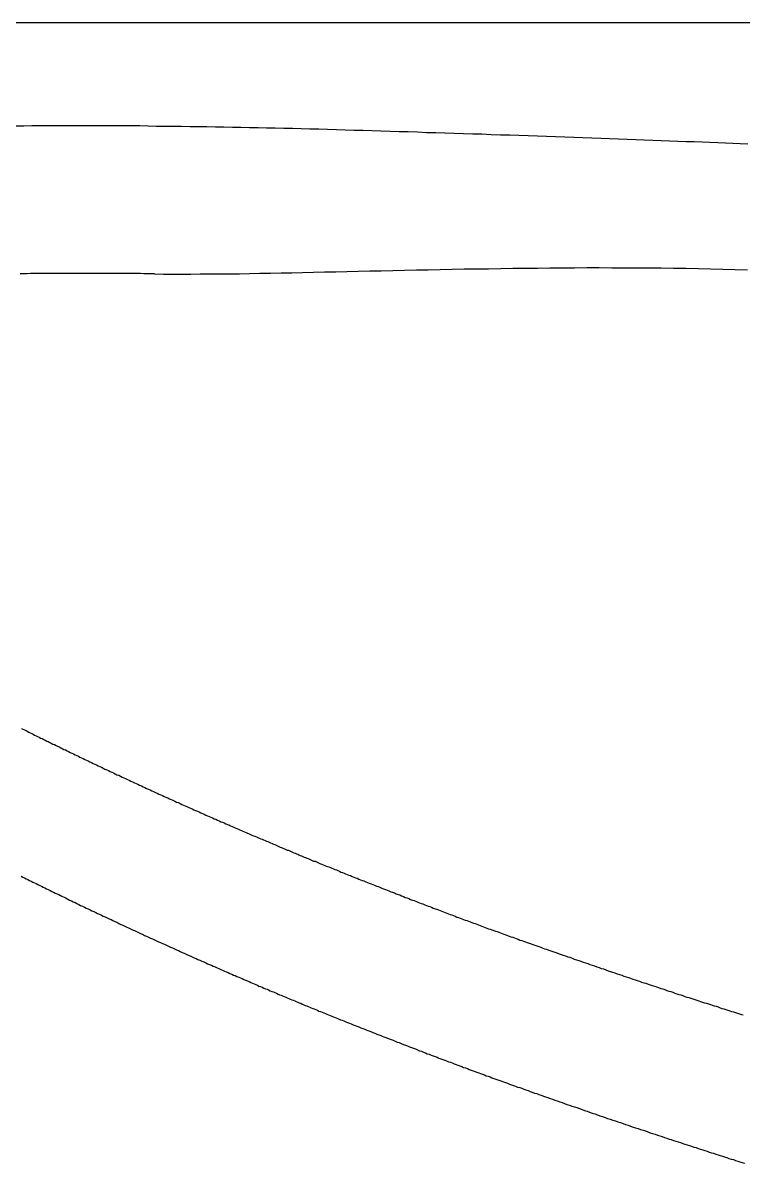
# Model space of a CAD drawing. Header units: millimetres. Extents: x 41 to 1041, y 1148 to 1248.
# Drawn here: x 585.88 to 610.28, y 1209.18 to 1247.8 of the extents above; entities that cross this region are included whole.
import ezdxf

# ---------------------------------------------------------------- set-up
doc = ezdxf.new("R2010")
doc.units = ezdxf.units.MM

msp = doc.modelspace()

# ---------------------------------------------------------------- linework, layer by layer
msp.add_line((1041.281, 1247.802), (41.311, 1247.802))
at = {"color": 3}
for points in [[(610.437, 1243.692, 0), (610.187, 1243.703, 0), (609.935, 1243.714, 0), (609.68, 1243.725, 0), (609.421, 1243.736, 0), (609.158, 1243.747, 0), (608.892, 1243.757, 0), (608.622, 1243.768, 0), (608.349, 1243.769, 0), (608.072, 1243.78, 0), (607.792, 1243.791, 0), (607.509, 1243.803, 0), (607.223, 1243.814, 0), (606.935, 1243.825, 0), (606.645, 1243.836, 0), (606.351, 1243.847, 0), (606.055, 1243.858, 0), (605.757, 1243.869, 0), (605.457, 1243.88, 0), (605.155, 1243.891, 0), (604.851, 1243.902, 0), (604.546, 1243.913, 0), (604.239, 1243.924, 0), (603.931, 1243.936, 0), (603.621, 1243.947, 0), (603.311, 1243.958, 0), (602.999, 1243.969, 0), (602.687, 1243.98, 0), (602.375, 1243.991, 0), (602.062, 1244.002, 0), (601.748, 1244.013, 0), (601.434, 1244.025, 0), (601.121, 1244.036, 0), (600.807, 1244.047, 0), (600.494, 1244.058, 0), (600.181, 1244.069, 0), (599.868, 1244.08, 0), (599.557, 1244.081, 0), (599.246, 1244.093, 0), (598.935, 1244.104, 0), (598.627, 1244.115, 0), (598.32, 1244.126, 0), (598.013, 1244.137, 0), (597.708, 1244.138, 0), (597.405, 1244.149, 0), (597.102, 1244.16, 0), (596.801, 1244.171, 0), (596.501, 1244.173, 0), (596.202, 1244.184, 0), (595.904, 1244.195, 0), (595.607, 1244.196, 0), (595.311, 1244.207, 0), (595.016, 1244.218, 0), (594.723, 1244.219, 0), (594.43, 1244.23, 0), (594.138, 1244.231, 0), (593.847, 1244.242, 0), (593.556, 1244.243, 0), (593.267, 1244.254, 0), (592.978, 1244.255, 0), (592.69, 1244.266, 0), (592.403, 1244.267, 0), (592.116, 1244.278, 0), (591.83, 1244.28, 0), (591.545, 1244.281, 0), (591.26, 1244.292, 0), (590.975, 1244.293, 0), (590.691, 1244.294, 0), (590.408, 1244.295, 0), (590.125, 1244.306, 0), (589.842, 1244.307, 0), (589.559, 1244.308, 0), (589.277, 1244.309, 0), (588.995, 1244.31, 0), (588.714, 1244.311, 0), (588.432, 1244.312, 0), (588.151, 1244.313, 0), (587.87, 1244.314, 0), (587.588, 1244.315, 0), (587.307, 1244.316, 0), (587.027, 1244.307, 0), (586.746, 1244.308, 0), (586.467, 1244.309, 0), (586.188, 1244.31, 0), (585.91, 1244.301, 0), (585.633, 1244.302, 0)], [(590.345, 1239.295, 0), (590.224, 1239.295, 0), (590.103, 1239.306, 0), (589.982, 1239.306, 0), (589.861, 1239.307, 0), (589.741, 1239.307, 0), (589.62, 1239.308, 0), (589.5, 1239.308, 0), (589.379, 1239.308, 0), (589.259, 1239.309, 0), (589.139, 1239.309, 0), (589.018, 1239.31, 0), (588.898, 1239.31, 0), (588.778, 1239.311, 0), (588.657, 1239.311, 0), (588.537, 1239.311, 0), (588.417, 1239.312, 0), (588.297, 1239.312, 0), (588.177, 1239.313, 0), (588.057, 1239.313, 0), (587.937, 1239.314, 0), (587.817, 1239.314, 0), (587.697, 1239.314, 0), (587.577, 1239.315, 0), (587.457, 1239.315, 0), (587.337, 1239.316, 0), (587.217, 1239.316, 0), (587.097, 1239.307, 0), (586.977, 1239.307, 0), (586.858, 1239.308, 0), (586.738, 1239.308, 0), (586.619, 1239.308, 0), (586.499, 1239.309, 0), (586.38, 1239.309, 0), (586.261, 1239.31, 0), (586.142, 1239.31, 0), (586.023, 1239.301, 0), (585.905, 1239.301, 0), (585.787, 1239.301, 0)], [(590.345, 1239.295, 0), (590.641, 1239.294, 0), (590.944, 1239.293, 0), (591.253, 1239.292, 0), (591.567, 1239.29, 0), (591.887, 1239.299, 0), (592.212, 1239.298, 0), (592.542, 1239.297, 0), (592.878, 1239.306, 0), (593.218, 1239.304, 0), (593.563, 1239.313, 0), (593.913, 1239.322, 0), (594.267, 1239.321, 0), (594.626, 1239.329, 0), (594.989, 1239.338, 0), (595.356, 1239.347, 0), (595.726, 1239.355, 0), (596.101, 1239.364, 0), (596.479, 1239.373, 0), (596.86, 1239.381, 0), (597.245, 1239.39, 0), (597.633, 1239.398, 0), (598.024, 1239.407, 0), (598.418, 1239.416, 0), (598.814, 1239.424, 0), (599.213, 1239.433, 0), (599.616, 1239.441, 0), (600.02, 1239.45, 0), (600.426, 1239.458, 0), (600.834, 1239.467, 0), (601.243, 1239.465, 0), (601.655, 1239.474, 0), (602.068, 1239.482, 0), (602.482, 1239.491, 0), (602.898, 1239.489, 0), (603.314, 1239.498, 0), (603.732, 1239.506, 0), (604.151, 1239.505, 0), (604.57, 1239.503, 0), (604.989, 1239.512, 0), (605.409, 1239.51, 0), (605.83, 1239.509, 0), (606.25, 1239.507, 0), (606.67, 1239.506, 0), (607.09, 1239.504, 0), (607.51, 1239.502, 0), (607.929, 1239.491, 0), (608.347, 1239.489, 0), (608.765, 1239.478, 0), (609.182, 1239.466, 0), (609.597, 1239.455, 0), (610.012, 1239.443, 0), (610.425, 1239.432, 0)], [(585.832, 1223.901, 0), (585.881, 1223.881, 0), (585.931, 1223.861, 0), (585.98, 1223.831, 0), (586.03, 1223.81, 0), (586.08, 1223.78, 0), (586.129, 1223.76, 0), (586.179, 1223.73, 0), (586.229, 1223.71, 0), (586.28, 1223.68, 0), (586.33, 1223.659, 0), (586.381, 1223.629, 0), (586.432, 1223.609, 0), (586.483, 1223.579, 0), (586.534, 1223.559, 0), (586.585, 1223.528, 0), (586.637, 1223.508, 0), (586.688, 1223.478, 0), (586.74, 1223.458, 0), (586.792, 1223.428, 0), (586.844, 1223.407, 0), (586.897, 1223.377, 0), (586.95, 1223.357, 0), (587.003, 1223.327, 0), (587.056, 1223.307, 0), (587.109, 1223.277, 0), (587.162, 1223.246, 0), (587.215, 1223.226, 0), (587.269, 1223.196, 0), (587.323, 1223.176, 0), (587.377, 1223.146, 0), (587.431, 1223.125, 0), (587.485, 1223.095, 0), (587.54, 1223.065, 0), (587.595, 1223.045, 0), (587.65, 1223.015, 0), (587.705, 1222.984, 0), (587.76, 1222.964, 0), (587.814, 1222.934, 0), (587.87, 1222.914, 0), (587.925, 1222.884, 0), (587.981, 1222.853, 0), (588.037, 1222.833, 0), (588.093, 1222.803, 0), (588.15, 1222.773, 0), (588.206, 1222.753, 0), (588.263, 1222.722, 0), (588.32, 1222.692, 0), (588.376, 1222.672, 0), (588.433, 1222.642, 0), (588.49, 1222.611, 0), (588.547, 1222.591, 0), (588.605, 1222.561, 0), (588.662, 1222.531, 0), (588.72, 1222.501, 0), (588.778, 1222.48, 0), (588.836, 1222.45, 0), (588.894, 1222.42, 0), (588.952, 1222.4, 0), (589.01, 1222.37, 0), (589.068, 1222.339, 0), (589.127, 1222.319, 0), (589.185, 1222.289, 0), (589.244, 1222.259, 0), (589.303, 1222.229, 0), (589.362, 1222.208, 0), (589.421, 1222.178, 0), (589.48, 1222.148, 0), (589.538, 1222.118, 0), (589.597, 1222.097, 0), (589.657, 1222.067, 0), (589.716, 1222.037, 0), (589.775, 1222.017, 0), (589.835, 1221.987, 0), (589.894, 1221.956, 0), (589.954, 1221.926, 0), (590.013, 1221.906, 0), (590.073, 1221.876, 0), (590.132, 1221.846, 0), (590.191, 1221.825, 0), (590.251, 1221.795, 0), (590.311, 1221.765, 0), (590.37, 1221.735, 0), (590.43, 1221.714, 0), (590.49, 1221.684, 0), (590.549, 1221.654, 0), (590.609, 1221.634, 0), (590.669, 1221.604, 0), (590.729, 1221.573, 0), (590.787, 1221.553, 0), (590.847, 1221.523, 0), (590.907, 1221.493, 0), (590.966, 1221.472, 0), (591.026, 1221.442, 0), (591.085, 1221.412, 0), (591.145, 1221.392, 0), (591.204, 1221.362, 0), (591.263, 1221.331, 0), (591.322, 1221.311, 0), (591.381, 1221.281, 0), (591.44, 1221.261, 0), (591.499, 1221.231, 0), (591.557, 1221.2, 0), (591.616, 1221.18, 0), (591.675, 1221.15, 0), (591.733, 1221.13, 0), (591.792, 1221.099, 0), (591.85, 1221.079, 0), (591.908, 1221.049, 0), (591.966, 1221.029, 0), (592.022, 1220.999, 0), (592.08, 1220.968, 0), (592.137, 1220.948, 0), (592.195, 1220.918, 0), (592.251, 1220.898, 0), (592.308, 1220.878, 0), (592.365, 1220.847, 0), (592.421, 1220.827, 0), (592.477, 1220.797, 0), (592.533, 1220.777, 0), (592.589, 1220.747, 0), (592.643, 1220.726, 0), (592.699, 1220.706, 0), (592.753, 1220.676, 0), (592.808, 1220.656, 0), (592.863, 1220.636, 0), (592.917, 1220.605, 0), (592.97, 1220.585, 0), (593.024, 1220.565, 0), (593.077, 1220.535, 0), (593.13, 1220.515, 0), (593.183, 1220.494, 0), (593.235, 1220.474, 0), (593.286, 1220.444, 0), (593.338, 1220.424, 0), (593.389, 1220.404, 0), (593.441, 1220.383, 0), (593.492, 1220.363, 0), (593.542, 1220.333, 0), (593.593, 1220.313, 0), (593.643, 1220.293, 0), (593.693, 1220.273, 0), (593.743, 1220.252, 0), (593.792, 1220.232, 0), (593.842, 1220.212, 0), (593.891, 1220.192, 0), (593.939, 1220.172, 0), (593.987, 1220.152, 0), (594.036, 1220.131, 0), (594.084, 1220.111, 0), (594.132, 1220.091, 0), (594.18, 1220.071, 0), (594.227, 1220.051, 0), (594.275, 1220.03, 0), (594.322, 1220.01, 0), (594.369, 1219.99, 0), (594.416, 1219.97, 0), (594.463, 1219.95, 0), (594.509, 1219.93, 0), (594.555, 1219.909, 0), (594.601, 1219.889, 0), (594.647, 1219.869, 0), (594.693, 1219.849, 0), (594.739, 1219.829, 0), (594.785, 1219.809, 0), (594.83, 1219.788, 0), (594.876, 1219.778, 0), (594.921, 1219.758, 0), (594.966, 1219.738, 0), (595.011, 1219.718, 0), (595.056, 1219.698, 0), (595.101, 1219.677, 0), (595.146, 1219.657, 0), (595.191, 1219.647, 0), (595.235, 1219.627, 0), (595.28, 1219.607, 0), (595.325, 1219.587, 0), (595.37, 1219.566, 0), (595.415, 1219.546, 0), (595.46, 1219.536, 0), (595.505, 1219.516, 0), (595.55, 1219.496, 0), (595.595, 1219.476, 0), (595.641, 1219.455, 0), (595.686, 1219.435, 0), (595.732, 1219.415, 0), (595.778, 1219.405, 0), (595.824, 1219.385, 0), (595.871, 1219.365, 0), (595.916, 1219.344, 0), (595.963, 1219.324, 0), (596.01, 1219.304, 0), (596.058, 1219.284, 0), (596.106, 1219.264, 0), (596.154, 1219.244, 0), (596.202, 1219.233, 0), (596.251, 1219.213, 0), (596.3, 1219.193, 0), (596.35, 1219.173, 0), (596.4, 1219.153, 0), (596.45, 1219.133, 0), (596.501, 1219.112, 0), (596.552, 1219.092, 0), (596.603, 1219.072, 0), (596.655, 1219.042, 0), (596.708, 1219.022, 0), (596.761, 1219.001, 0), (596.815, 1218.981, 0), (596.869, 1218.961, 0), (596.924, 1218.941, 0), (596.979, 1218.921, 0), (597.035, 1218.89, 0), (597.092, 1218.87, 0), (597.148, 1218.85, 0), (597.206, 1218.83, 0), (597.262, 1218.8, 0), (597.32, 1218.779, 0), (597.379, 1218.759, 0), (597.437, 1218.739, 0), (597.496, 1218.709, 0), (597.556, 1218.689, 0), (597.615, 1218.668, 0), (597.675, 1218.638, 0), (597.735, 1218.618, 0), (597.796, 1218.598, 0), (597.856, 1218.567, 0), (597.917, 1218.547, 0), (597.977, 1218.527, 0), (598.038, 1218.497, 0), (598.099, 1218.477, 0), (598.161, 1218.446, 0), (598.222, 1218.426, 0), (598.283, 1218.406, 0), (598.345, 1218.376, 0), (598.406, 1218.355, 0), (598.468, 1218.335, 0), (598.529, 1218.305, 0), (598.591, 1218.285, 0), (598.652, 1218.265, 0), (598.713, 1218.234, 0), (598.774, 1218.214, 0), (598.835, 1218.184, 0), (598.896, 1218.164, 0), (598.957, 1218.143, 0), (599.018, 1218.113, 0), (599.078, 1218.093, 0), (599.138, 1218.073, 0), (599.198, 1218.053, 0), (599.258, 1218.022, 0), (599.318, 1218.002, 0), (599.377, 1217.982, 0), (599.435, 1217.962, 0), (599.494, 1217.931, 0), (599.553, 1217.911, 0), (599.612, 1217.891, 0), (599.67, 1217.871, 0), (599.728, 1217.851, 0), (599.786, 1217.82, 0), (599.844, 1217.8, 0), (599.902, 1217.78, 0), (599.96, 1217.76, 0), (600.017, 1217.74, 0), (600.075, 1217.719, 0), (600.131, 1217.689, 0), (600.188, 1217.669, 0), (600.245, 1217.649, 0), (600.302, 1217.629, 0), (600.359, 1217.608, 0), (600.416, 1217.588, 0), (600.473, 1217.568, 0), (600.53, 1217.548, 0), (600.586, 1217.518, 0), (600.643, 1217.497, 0), (600.699, 1217.477, 0), (600.756, 1217.457, 0), (600.812, 1217.437, 0), (600.868, 1217.416, 0), (600.924, 1217.396, 0), (600.981, 1217.376, 0), (601.037, 1217.356, 0), (601.094, 1217.336, 0), (601.15, 1217.315, 0), (601.207, 1217.295, 0), (601.263, 1217.275, 0), (601.32, 1217.255, 0), (601.376, 1217.235, 0), (601.433, 1217.204, 0), (601.49, 1217.184, 0), (601.547, 1217.164, 0), (601.603, 1217.144, 0), (601.66, 1217.124, 0), (601.717, 1217.103, 0), (601.774, 1217.083, 0), (601.832, 1217.063, 0), (601.889, 1217.043, 0), (601.947, 1217.023, 0), (602.005, 1217.002, 0), (602.063, 1216.982, 0), (602.122, 1216.962, 0), (602.18, 1216.942, 0), (602.239, 1216.911, 0), (602.298, 1216.891, 0), (602.357, 1216.871, 0), (602.417, 1216.851, 0), (602.477, 1216.831, 0), (602.537, 1216.81, 0), (602.598, 1216.79, 0), (602.659, 1216.77, 0), (602.72, 1216.74, 0), (602.782, 1216.72, 0), (602.844, 1216.699, 0), (602.907, 1216.679, 0), (602.97, 1216.659, 0), (603.034, 1216.629, 0), (603.098, 1216.608, 0), (603.161, 1216.588, 0), (603.226, 1216.568, 0), (603.291, 1216.538, 0), (603.357, 1216.517, 0), (603.424, 1216.497, 0), (603.491, 1216.467, 0), (603.558, 1216.447, 0), (603.626, 1216.426, 0), (603.695, 1216.396, 0), (603.764, 1216.376, 0), (603.834, 1216.346, 0), (603.905, 1216.325, 0), (603.975, 1216.305, 0), (604.047, 1216.275, 0), (604.119, 1216.255, 0), (604.191, 1216.224, 0), (604.265, 1216.204, 0), (604.338, 1216.174, 0), (604.412, 1216.154, 0), (604.487, 1216.123, 0), (604.561, 1216.093, 0), (604.637, 1216.073, 0), (604.712, 1216.042, 0), (604.787, 1216.022, 0), (604.863, 1215.992, 0), (604.939, 1215.972, 0), (605.016, 1215.941, 0), (605.092, 1215.911, 0), (605.169, 1215.891, 0), (605.246, 1215.861, 0), (605.323, 1215.83, 0), (605.4, 1215.81, 0), (605.477, 1215.78, 0), (605.554, 1215.759, 0), (605.631, 1215.729, 0), (605.708, 1215.699, 0), (605.785, 1215.679, 0), (605.862, 1215.648, 0), (605.939, 1215.628, 0), (606.016, 1215.598, 0), (606.093, 1215.577, 0), (606.169, 1215.547, 0), (606.245, 1215.517, 0), (606.321, 1215.497, 0), (606.396, 1215.466, 0), (606.472, 1215.446, 0), (606.547, 1215.416, 0), (606.622, 1215.396, 0), (606.696, 1215.365, 0), (606.77, 1215.345, 0), (606.844, 1215.315, 0), (606.917, 1215.294, 0), (606.99, 1215.274, 0), (607.062, 1215.244, 0), (607.135, 1215.224, 0), (607.205, 1215.203, 0), (607.277, 1215.173, 0), (607.348, 1215.153, 0), (607.418, 1215.133, 0), (607.489, 1215.102, 0), (607.559, 1215.082, 0), (607.629, 1215.062, 0), (607.698, 1215.032, 0), (607.767, 1215.011, 0), (607.836, 1214.991, 0), (607.905, 1214.971, 0), (607.973, 1214.941, 0), (608.04, 1214.92, 0), (608.108, 1214.9, 0), (608.176, 1214.88, 0), (608.244, 1214.86, 0), (608.311, 1214.829, 0), (608.378, 1214.809, 0), (608.445, 1214.789, 0), (608.512, 1214.769, 0), (608.579, 1214.748, 0), (608.645, 1214.728, 0), (608.711, 1214.708, 0), (608.778, 1214.678, 0), (608.843, 1214.657, 0), (608.909, 1214.637, 0), (608.975, 1214.617, 0), (609.041, 1214.597, 0), (609.106, 1214.577, 0), (609.172, 1214.556, 0), (609.238, 1214.536, 0), (609.303, 1214.516, 0), (609.369, 1214.496, 0), (609.435, 1214.475, 0), (609.5, 1214.445, 0), (609.566, 1214.425, 0), (609.631, 1214.405, 0), (609.697, 1214.384, 0), (609.762, 1214.364, 0), (609.827, 1214.344, 0), (609.893, 1214.324, 0), (609.959, 1214.303, 0), (610.025, 1214.283, 0), (610.091, 1214.263, 0), (610.157, 1214.243, 0), (610.223, 1214.222, 0), (610.289, 1214.202, 0)], [(585.827, 1218.901, 0), (585.883, 1218.871, 0), (585.939, 1218.841, 0), (585.995, 1218.811, 0), (586.051, 1218.79, 0), (586.108, 1218.76, 0), (586.164, 1218.73, 0), (586.221, 1218.7, 0), (586.278, 1218.68, 0), (586.335, 1218.649, 0), (586.393, 1218.619, 0), (586.451, 1218.589, 0), (586.509, 1218.559, 0), (586.566, 1218.528, 0), (586.624, 1218.508, 0), (586.683, 1218.478, 0), (586.742, 1218.448, 0), (586.801, 1218.418, 0), (586.86, 1218.387, 0), (586.92, 1218.357, 0), (586.98, 1218.327, 0), (587.04, 1218.307, 0), (587.1, 1218.277, 0), (587.16, 1218.246, 0), (587.22, 1218.216, 0), (587.281, 1218.186, 0), (587.342, 1218.156, 0), (587.404, 1218.125, 0), (587.465, 1218.095, 0), (587.527, 1218.065, 0), (587.589, 1218.035, 0), (587.651, 1218.005, 0), (587.713, 1217.974, 0), (587.775, 1217.944, 0), (587.838, 1217.914, 0), (587.901, 1217.884, 0), (587.964, 1217.853, 0), (588.028, 1217.823, 0), (588.092, 1217.793, 0), (588.155, 1217.763, 0), (588.219, 1217.732, 0), (588.283, 1217.702, 0), (588.347, 1217.672, 0), (588.412, 1217.642, 0), (588.476, 1217.612, 0), (588.541, 1217.581, 0), (588.606, 1217.551, 0), (588.672, 1217.521, 0), (588.737, 1217.491, 0), (588.803, 1217.46, 0), (588.867, 1217.43, 0), (588.933, 1217.4, 0), (588.999, 1217.37, 0), (589.066, 1217.339, 0), (589.132, 1217.299, 0), (589.198, 1217.269, 0), (589.265, 1217.239, 0), (589.332, 1217.208, 0), (589.398, 1217.178, 0), (589.464, 1217.148, 0), (589.531, 1217.118, 0), (589.598, 1217.087, 0), (589.665, 1217.057, 0), (589.733, 1217.027, 0), (589.8, 1216.997, 0), (589.867, 1216.966, 0), (589.935, 1216.936, 0), (590.002, 1216.896, 0), (590.068, 1216.866, 0), (590.136, 1216.835, 0), (590.203, 1216.805, 0), (590.271, 1216.775, 0), (590.339, 1216.745, 0), (590.406, 1216.714, 0), (590.474, 1216.684, 0), (590.541, 1216.654, 0), (590.609, 1216.624, 0), (590.676, 1216.594, 0), (590.743, 1216.563, 0), (590.811, 1216.533, 0), (590.878, 1216.503, 0), (590.946, 1216.473, 0), (591.013, 1216.442, 0), (591.08, 1216.412, 0), (591.148, 1216.382, 0), (591.215, 1216.352, 0), (591.281, 1216.321, 0), (591.348, 1216.291, 0), (591.415, 1216.261, 0), (591.481, 1216.231, 0), (591.548, 1216.2, 0), (591.614, 1216.17, 0), (591.681, 1216.14, 0), (591.747, 1216.11, 0), (591.813, 1216.079, 0), (591.878, 1216.059, 0), (591.943, 1216.029, 0), (592.008, 1215.999, 0), (592.074, 1215.968, 0), (592.138, 1215.938, 0), (592.203, 1215.908, 0), (592.267, 1215.888, 0), (592.332, 1215.857, 0), (592.395, 1215.827, 0), (592.459, 1215.797, 0), (592.521, 1215.777, 0), (592.584, 1215.747, 0), (592.647, 1215.716, 0), (592.709, 1215.686, 0), (592.771, 1215.666, 0), (592.833, 1215.636, 0), (592.894, 1215.605, 0), (592.955, 1215.585, 0), (593.016, 1215.555, 0), (593.076, 1215.535, 0), (593.135, 1215.505, 0), (593.194, 1215.484, 0), (593.253, 1215.454, 0), (593.312, 1215.434, 0), (593.37, 1215.404, 0), (593.428, 1215.384, 0), (593.486, 1215.353, 0), (593.543, 1215.333, 0), (593.6, 1215.303, 0), (593.657, 1215.283, 0), (593.713, 1215.252, 0), (593.768, 1215.232, 0), (593.824, 1215.212, 0), (593.88, 1215.182, 0), (593.935, 1215.162, 0), (593.99, 1215.141, 0), (594.044, 1215.111, 0), (594.099, 1215.091, 0), (594.153, 1215.071, 0), (594.207, 1215.051, 0), (594.261, 1215.02, 0), (594.314, 1215, 0), (594.367, 1214.98, 0), (594.419, 1214.96, 0), (594.472, 1214.94, 0), (594.525, 1214.91, 0), (594.577, 1214.889, 0), (594.629, 1214.869, 0), (594.681, 1214.849, 0), (594.733, 1214.829, 0), (594.785, 1214.809, 0), (594.836, 1214.778, 0), (594.888, 1214.758, 0), (594.939, 1214.738, 0), (594.99, 1214.718, 0), (595.041, 1214.698, 0), (595.091, 1214.677, 0), (595.142, 1214.657, 0), (595.193, 1214.637, 0), (595.243, 1214.617, 0), (595.294, 1214.597, 0), (595.345, 1214.567, 0), (595.396, 1214.546, 0), (595.447, 1214.526, 0), (595.498, 1214.506, 0), (595.549, 1214.486, 0), (595.601, 1214.466, 0), (595.652, 1214.445, 0), (595.704, 1214.425, 0), (595.755, 1214.405, 0), (595.807, 1214.385, 0), (595.86, 1214.365, 0), (595.913, 1214.334, 0), (595.966, 1214.314, 0), (596.019, 1214.294, 0), (596.073, 1214.274, 0), (596.128, 1214.254, 0), (596.183, 1214.233, 0), (596.238, 1214.203, 0), (596.293, 1214.183, 0), (596.35, 1214.163, 0), (596.406, 1214.143, 0), (596.463, 1214.112, 0), (596.521, 1214.092, 0), (596.579, 1214.072, 0), (596.638, 1214.042, 0), (596.698, 1214.022, 0), (596.758, 1214.001, 0), (596.819, 1213.971, 0), (596.881, 1213.951, 0), (596.944, 1213.921, 0), (597.007, 1213.9, 0), (597.071, 1213.87, 0), (597.134, 1213.85, 0), (597.199, 1213.82, 0), (597.264, 1213.8, 0), (597.33, 1213.769, 0), (597.396, 1213.749, 0), (597.463, 1213.719, 0), (597.53, 1213.689, 0), (597.597, 1213.668, 0), (597.665, 1213.638, 0), (597.733, 1213.608, 0), (597.802, 1213.588, 0), (597.869, 1213.557, 0), (597.938, 1213.527, 0), (598.007, 1213.507, 0), (598.077, 1213.477, 0), (598.146, 1213.446, 0), (598.215, 1213.426, 0), (598.285, 1213.396, 0), (598.355, 1213.366, 0), (598.424, 1213.345, 0), (598.494, 1213.315, 0), (598.563, 1213.285, 0), (598.632, 1213.265, 0), (598.701, 1213.234, 0), (598.771, 1213.204, 0), (598.84, 1213.184, 0), (598.909, 1213.154, 0), (598.978, 1213.123, 0), (599.046, 1213.103, 0), (599.114, 1213.073, 0), (599.182, 1213.053, 0), (599.249, 1213.022, 0), (599.316, 1212.992, 0), (599.384, 1212.972, 0), (599.45, 1212.942, 0), (599.517, 1212.921, 0), (599.583, 1212.891, 0), (599.65, 1212.871, 0), (599.716, 1212.841, 0), (599.781, 1212.82, 0), (599.847, 1212.79, 0), (599.912, 1212.77, 0), (599.976, 1212.74, 0), (600.041, 1212.719, 0), (600.106, 1212.699, 0), (600.171, 1212.669, 0), (600.236, 1212.649, 0), (600.3, 1212.619, 0), (600.365, 1212.598, 0), (600.429, 1212.578, 0), (600.493, 1212.548, 0), (600.557, 1212.528, 0), (600.621, 1212.507, 0), (600.685, 1212.477, 0), (600.748, 1212.457, 0), (600.812, 1212.427, 0), (600.876, 1212.406, 0), (600.94, 1212.386, 0), (601.004, 1212.356, 0), (601.068, 1212.336, 0), (601.132, 1212.315, 0), (601.196, 1212.285, 0), (601.26, 1212.265, 0), (601.324, 1212.245, 0), (601.388, 1212.215, 0), (601.451, 1212.194, 0), (601.516, 1212.174, 0), (601.58, 1212.144, 0), (601.645, 1212.124, 0), (601.709, 1212.103, 0), (601.774, 1212.073, 0), (601.839, 1212.053, 0), (601.905, 1212.033, 0), (601.97, 1212.002, 0), (602.036, 1211.982, 0), (602.102, 1211.962, 0), (602.168, 1211.932, 0), (602.234, 1211.911, 0), (602.301, 1211.891, 0), (602.369, 1211.861, 0), (602.437, 1211.841, 0), (602.505, 1211.81, 0), (602.574, 1211.79, 0), (602.643, 1211.76, 0), (602.712, 1211.74, 0), (602.782, 1211.719, 0), (602.853, 1211.689, 0), (602.924, 1211.669, 0), (602.995, 1211.639, 0), (603.067, 1211.608, 0), (603.14, 1211.588, 0), (603.213, 1211.558, 0), (603.288, 1211.538, 0), (603.362, 1211.507, 0), (603.438, 1211.487, 0), (603.514, 1211.457, 0), (603.591, 1211.427, 0), (603.669, 1211.406, 0), (603.747, 1211.376, 0), (603.825, 1211.346, 0), (603.905, 1211.315, 0), (603.986, 1211.295, 0), (604.067, 1211.265, 0), (604.149, 1211.235, 0), (604.232, 1211.204, 0), (604.315, 1211.174, 0), (604.399, 1211.144, 0), (604.483, 1211.113, 0), (604.568, 1211.093, 0), (604.652, 1211.063, 0), (604.738, 1211.032, 0), (604.824, 1211.002, 0), (604.91, 1210.972, 0), (604.997, 1210.941, 0), (605.083, 1210.911, 0), (605.17, 1210.881, 0), (605.257, 1210.85, 0), (605.345, 1210.82, 0), (605.431, 1210.79, 0), (605.518, 1210.76, 0), (605.606, 1210.729, 0), (605.693, 1210.699, 0), (605.781, 1210.669, 0), (605.868, 1210.638, 0), (605.955, 1210.618, 0), (606.042, 1210.588, 0), (606.128, 1210.557, 0), (606.214, 1210.527, 0), (606.3, 1210.497, 0), (606.386, 1210.466, 0), (606.471, 1210.436, 0), (606.556, 1210.406, 0), (606.641, 1210.385, 0), (606.725, 1210.355, 0), (606.808, 1210.325, 0), (606.891, 1210.295, 0), (606.974, 1210.274, 0), (607.055, 1210.244, 0), (607.136, 1210.214, 0), (607.217, 1210.193, 0), (607.298, 1210.163, 0), (607.378, 1210.133, 0), (607.458, 1210.112, 0), (607.537, 1210.082, 0), (607.616, 1210.052, 0), (607.695, 1210.032, 0), (607.773, 1210.001, 0), (607.85, 1209.981, 0), (607.927, 1209.951, 0), (608.005, 1209.93, 0), (608.082, 1209.9, 0), (608.158, 1209.88, 0), (608.235, 1209.85, 0), (608.311, 1209.829, 0), (608.387, 1209.799, 0), (608.463, 1209.779, 0), (608.538, 1209.759, 0), (608.613, 1209.728, 0), (608.688, 1209.708, 0), (608.762, 1209.678, 0), (608.837, 1209.657, 0), (608.912, 1209.637, 0), (608.987, 1209.607, 0), (609.061, 1209.587, 0), (609.136, 1209.556, 0), (609.21, 1209.536, 0), (609.284, 1209.516, 0), (609.358, 1209.486, 0), (609.433, 1209.465, 0), (609.507, 1209.445, 0), (609.58, 1209.415, 0), (609.654, 1209.394, 0), (609.729, 1209.374, 0), (609.803, 1209.344, 0), (609.878, 1209.324, 0), (609.952, 1209.303, 0), (610.027, 1209.273, 0), (610.101, 1209.253, 0), (610.176, 1209.233, 0), (610.251, 1209.202, 0), (610.326, 1209.182, 0)]]:
    msp.add_polyline3d(points, dxfattribs=at)

doc.saveas('drawing.dxf')
